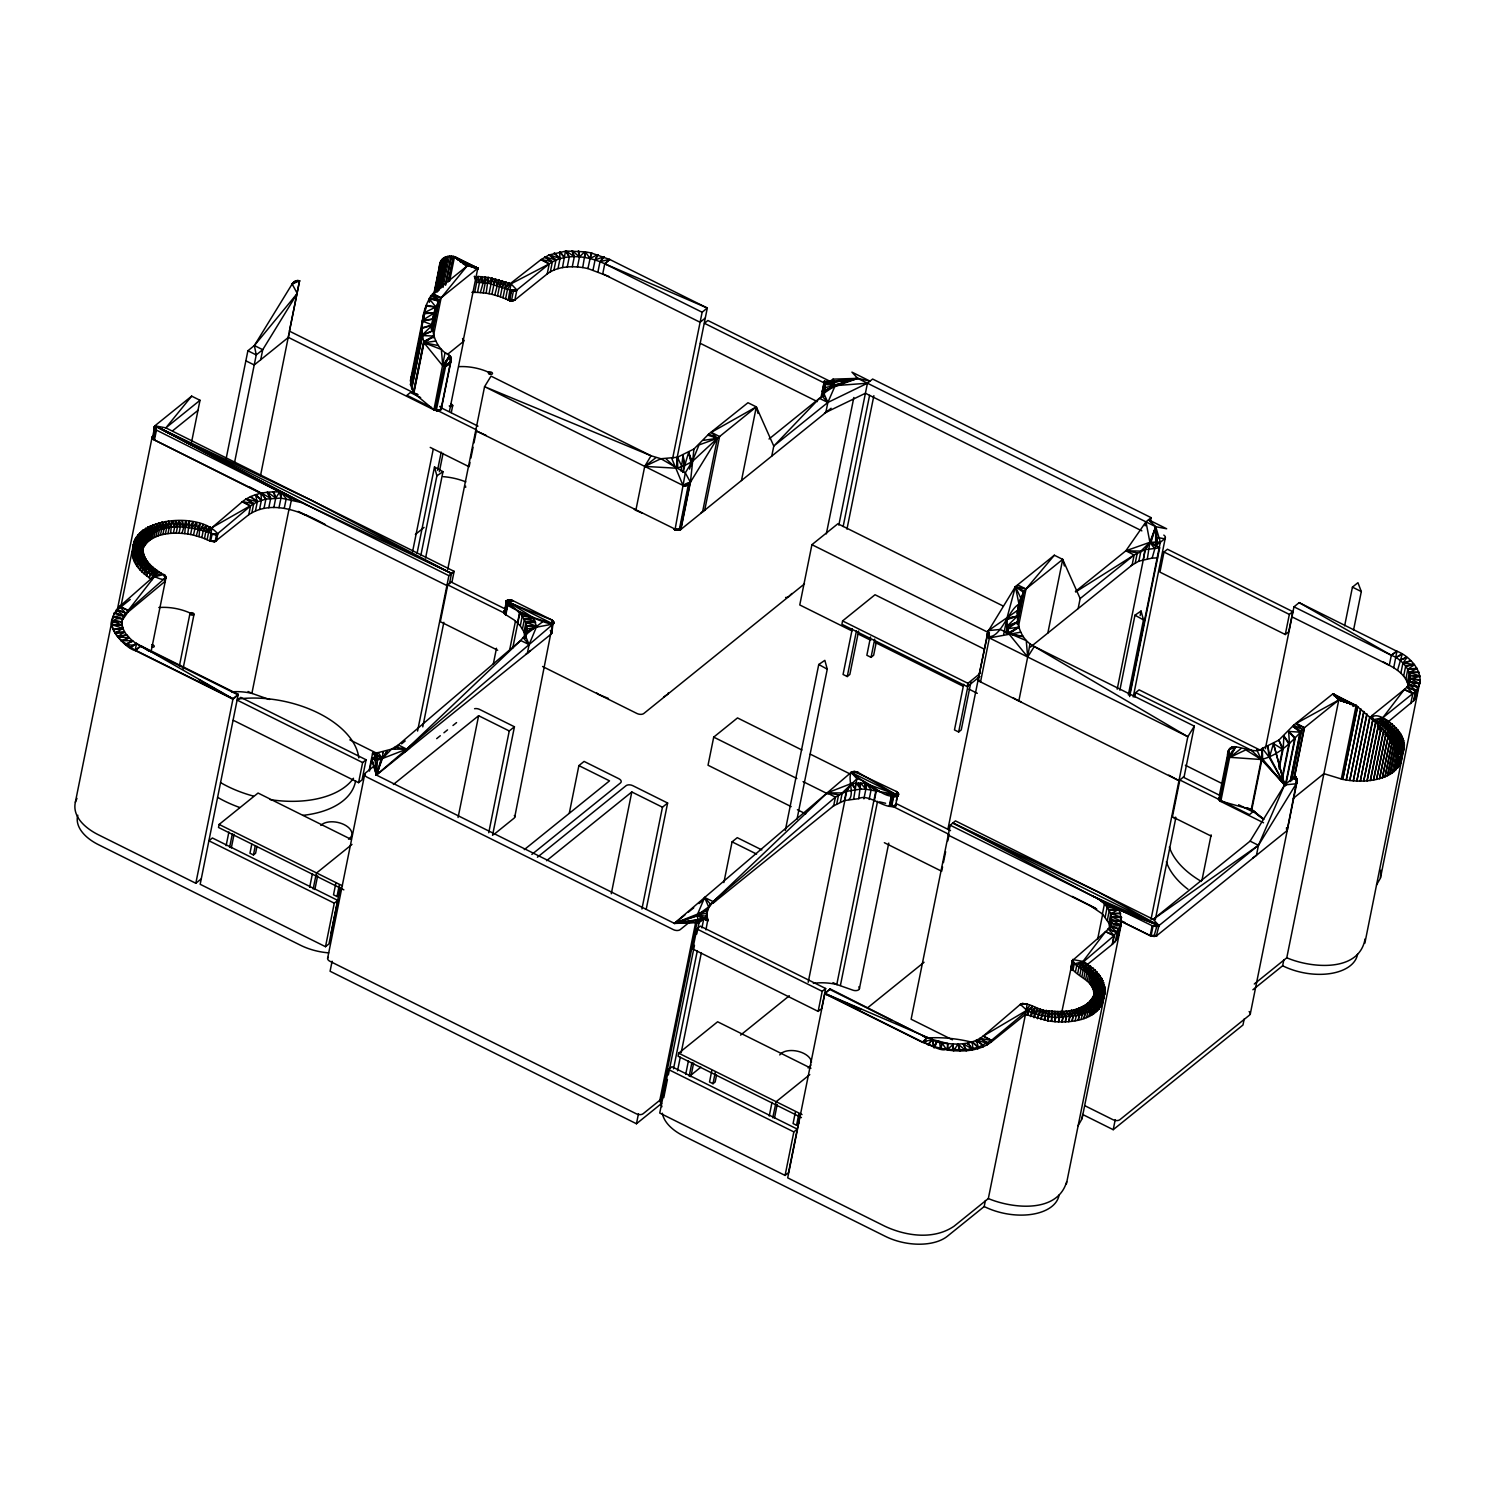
<?xml version="1.0" encoding="UTF-8"?>
<svg xmlns="http://www.w3.org/2000/svg" width="1495" height="1495" viewBox="0 0 1495 1495"><rect width="100%" height="100%" fill="white"/><g stroke="black" fill="none" stroke-linecap="round" stroke-linejoin="round"><path stroke-width="1.5" d="M440.277 270.034C436.727 261.046 446.033 253.645 454.536 256.673L477.802 268.259C480.194 272.165 471.205 263.438 466.982 266.091L432.672 293.767C422.543 307.241 419.684 326.471 424.019 342.766L442.782 365.864L446.201 365.976M1021.122 701.697A4.99 2.841 11.4 0 1 1018.824 700.968L1027.682 656.996L1008.919 633.88L1007.35 626.685L1006.92 618.257L1015.423 586.638L1054.349 555.224L1062.702 559.392L1080.156 598.561L1078.138 608.615M215.672 534.836C193.341 526.296 152.154 517.793 142.997 548.16C142.586 561.597 155.237 569.819 165.44 575.762C168.468 585.797 145.426 572.361 143.202 568.399C103.342 522.932 195.864 506.02 217.784 533.958L216.401 540.816L214.738 541.545M923.088 1036.166L927.348 1037.997L830.136 988.905L824.81 993.745L922.303 1042.258C928.993 1043.51 950.035 1057.918 947.55 1043.473L932.263 1039.492L824.885 993.39L787.697 1177.854L885.171 1226.386C906.269 1236.141 933.814 1240.046 954.034 1226.236L988.326 1198.56L1026.224 1010.657L1027.028 1004.154L1022.468 1003.481M952.464 1039.81L911.128 1019.235L950.241 825.221L952.857 822.979L1092.845 896.196C1106.3 901.018 1119.774 920.154 1105.59 931.628L1072.121 960.836L1073.223 963.116L1086.996 972.572L1092.415 979.449L1095.162 988.401L1093.368 999.52L1093.742 997.894M507.067 600.467L504.506 613.884L514.187 620.014L520.297 625.826L523.997 632.049L525.025 638.29C533.098 622.518 516.055 608.016 505.927 601.607C505.441 602.709 506.207 603.887 507.085 604.522C508.786 607.624 565.409 633.899 551.599 619.864L512.878 600.616L506.263 601.102M832.547 806.384A4.99 2.841 11.4 0 0 833.575 805.898L844.451 800.535L858.728 798.666L860.746 783.044L865.848 789.21L898.42 794.929L896.271 791.434L854.262 771.513M152.397 438.222L154.901 425.795L191.659 396.138L200.012 400.286L191.566 442.165M116.909 611.829L152.191 436.802C153.593 434.279 151.799 440.035 154.452 440.016L261.289 493.612M477.503 292.385L486.155 293.207L488.342 277.435L477.765 276.444L479.521 282.349L477.503 292.385L471.859 292.403M551.767 631.993L550.683 630.61L551.861 632.292L551.15 634.086L376.404 775.064L371.788 759.722L376.497 755.928L378.16 752.62L391.559 749.144L398.361 744.921L520.671 640.495L525.137 635.113L526.894 629.003L553.187 624.032L551.599 619.864L506.058 601.345M978.515 678.188L978.459 680.113L980.533 681.907L1178.976 780.689L1184.171 776.484L1194.318 726.159L1034.297 646.513C1013.685 636.029 1013.199 605.512 1026.018 588.974L1062.702 559.392L1064.403 565.951M1287.438 829.688L1286.522 827.707L1286.709 830.921L1156.364 935.982L1150.589 935.814L1120.428 921.013M1227.601 754.452L1229.077 749.556L1232.852 746.79M154.396 428.28L154.901 425.795L165.852 427.869L454.125 571.352L452.088 581.387L446.893 585.573L298.439 511.682M449.49 583.48L451.527 573.445L154.901 425.795L153.35 439.324L154.901 425.795L311.371 500.302L451.527 573.445L454.125 571.352M947.4 1050.013C962.163 1052.013 978.758 1051.359 991.166 1042.108L1025.458 1014.432L1048.107 1020.842L1049.135 1010.863C1038.969 1011.779 1029.962 1001.444 1020.356 1004.378L983.261 1036.054C973.32 1043.958 959.715 1044.968 947.55 1043.473L942.168 1043.267L946.746 1049.92M641.916 513.028L635.842 510.356L644.719 466.384L677.029 468.253L677.422 457.264L693.942 449.005L708.798 434.017L747.967 402.734L756.321 406.883L773.775 446.071L771.756 456.106M1263.742 819.391L1251.745 809.916L1261.929 759.385L1262.322 748.397L1278.842 740.118L1293.698 725.15L1332.867 693.867L1356.133 705.434C1372.784 720.459 1404.31 742.174 1397.881 767.757M858.728 798.666C869.174 792.313 890.814 814.532 896.327 803.282M1218.556 799.358L1219.21 797.265M166.038 577.219L128.196 610.446L123.73 615.828L122.235 620.201L127.823 612.277L165.235 581.219M463.581 339.87L462.553 338.505L463.674 340.71L449.472 411.162M1093.929 996.212C1096.639 980.458 1074.55 976.702 1071.242 966.63M1372.672 719.244L1371.719 715.806L1404.31 689.494C1418.549 678.338 1404.197 659.856 1391.322 655.277L1299.174 602.635L1293.979 606.821L1265.368 748.696M1033.867 1017.553L1034.951 1007.481L1031.288 1012.638L1030.522 1016.432M1072.139 961.416L1072.849 959.566L1083.707 961.584L1094.957 969.937L1101.722 978.515L1104.805 987.092L1104.749 993.764L1101.553 1001.594L1096.657 1006.995L1090.117 1011.349L1079.371 1015.423L1056.012 1017.534L1041.847 1015.61L1028.018 1011.405L1020.356 1004.378L1022.038 1003.575M437.194 410.676L433.924 409.836L413.872 393.092L410.583 384.925L411.032 376.983M420.861 555.392L436.895 475.821L434.484 466.982L417.068 553.356M1066.645 1181.76C1057.507 1213.529 1012.601 1208.689 988.326 1198.56M1082.642 1114.859L1081.95 1118.951L1078.082 1125.716M1103.777 995.745C1101.703 1021.328 1067.953 1024.038 1048.107 1020.842M1119.848 690.204L1134.967 615.192L1141.059 611.044L1143.469 619.902L1128.351 694.913M1395.881 748.752C1409.505 753.985 1403.599 737.409 1399.376 732.064C1394.816 725.206 1376.97 710.181 1371.438 717.918C1381.511 724.57 1395.994 732.718 1394.237 747.051L1404.011 749.032L1399.918 757.722M1377.437 726.383L1378.24 722.365L1382.763 717.768L1412.756 693.587C1430.36 679.776 1412.569 656.828 1396.666 651.147L1299.174 602.635M1279.122 768.878L1283.177 748.771L1283.925 736.063L1289.456 743.669L1281.888 781.25M703.753 918.808L707.789 920.808L703.753 918.808L699.043 922.621L674.432 923.405L376.404 775.064L376.815 768.505M1082.044 1118.596L1121.044 925.199L1120.372 913.202L1118.223 908.829L950.241 825.221M822.325 390.999L823.315 394.418L825.333 384.365L833.07 379.151L857.7 378.366L870.034 381.132L851.926 372.124L857.7 378.366L1155.71 526.707L1166.661 528.781L1148.552 519.755L1155.71 526.707L1155.635 545.843L1152.159 558.102L1138.854 561.148L1132.014 565.129A4.99 2.841 11.4 0 1 1131.005 565.596M476.569 429.943L437.661 410.564L441.287 409.069L451.004 360.949C452.649 356.894 448.35 353.885 445.043 352.727C428.635 339.982 429.383 313.259 441.118 297.86L477.802 268.259L454.536 256.673L449.584 281.228M369.265 769.832L372.666 752.938L376.684 754.938L377.544 758.918L376.441 774.915L553.187 624.032L506.525 600.822L505.927 601.607M526.034 653.932A4.99 2.841 11.4 0 0 527.361 653.278L529.118 644.588L520.671 640.495L406.621 749.144L382.421 758.526L376.684 754.938L371.919 759.011L376.441 774.915L382.421 758.526L382.982 751.854L382.72 753.088M512.019 290.665L488.174 283.172L488.342 277.435M856.654 771.85L851.477 772.186L856.654 771.85C842.993 768.112 856.149 793.733 848.917 799.507M693.942 449.005L690.428 482.25L680.916 529.398L677.385 530.258L475.69 430.635L486.286 435.475M189.547 521.531L187.697 533.995C172.093 531.884 149.706 532.743 142.604 549.599M1047.789 1020.786L1049.135 1010.863C1065.468 1013.031 1089.649 1010.657 1094.957 991.914L1105.011 991.633L1095.162 990.176L1093.2 999.165M507.422 600.317L504.077 613.324M853.701 798.872L856.224 783.137L860.653 789.117L865.848 789.21L865.811 783.193L851.197 772.373L674.469 923.256L699.193 921.91L707.023 916.304L707.415 909.95L710.499 904.176L827.146 792.911L851.365 783.529L864.615 783.1L898.252 795.19M680.991 471.093L683.047 455.209L684.729 465.468L683.383 472.158M676.861 459.002L707.303 308.026L604.765 263.774C587.759 255.869 565.54 252.711 549.244 263.886L516.878 289.993L511.552 290.553L509.533 300.588L514.598 300.215L547.207 273.921C557.28 266.428 570.716 265.904 582.714 267.549L585.367 251.851L566.119 251.048L549.02 254.972L540.966 259.663L504.992 287.731L502.974 297.767L510.001 300.701M553.262 621.098L551.842 633.132M1297.249 781.044L1295.268 776.428L1284.616 784.894L1250.1 841.143L1153.206 919.313L955.454 820.886L952.857 822.979L1158.98 925.573L1258.454 845.31L1296.52 783.249L1297.286 779.437L1295.268 776.428L1296.221 783.772L1287.139 830.472M417.572 731.055L448.892 575.687L451.527 573.445L306.288 504.693L154.901 425.795L154.172 427.682M1031.288 1012.638L1032.279 1006.49L991.353 1040.427L978.347 1047.304L966.2 1049.808L947.494 1049.471L947.55 1043.473M550.366 271.772L552.384 261.737L541.153 259.532L549.244 263.886L510.991 283.844L508.225 300.121L514.859 300.028L516.878 289.993L510.991 283.844L488.659 277.491M898.177 792.948L895.505 805.861M448.892 575.687L280.91 492.061C267.549 491.238 252.991 493.144 242.246 501.797L211.916 527.679L209.767 540.891L214.308 541.62M1228.853 756.993C1225.339 734.568 1252.548 757.629 1262.322 748.397L1268.937 756.9L1284.616 784.894L1258.454 845.31L1256.435 855.346L1252.679 857.999M1263.537 822.773L1220.35 801.264L1218.425 798.779L1218.967 797.489L1219.976 801.021M451.154 360.388L450.238 356.053L450.799 361.51L446.725 365.77M491.07 283.676L491.874 278.051L488.174 283.172L476.681 282.293L474.289 276.388M509.197 283.078L504.992 287.731L505.927 281.845L502.32 286.722L500.302 296.757L502.974 297.767M204.516 538.555L206.871 525.698L203.189 530.856L201.844 537.546L210.627 541.246L215.131 541.452L248.768 514.71C272.632 498.788 303.167 512.337 325.331 524.577M245.871 360.818L254.225 364.967L288.385 337.403L289.058 333.217M1228.255 756.302L1228.423 750.602L1228.535 756.676L1219.64 800.778L1252.38 809.972L1263.163 818.681M152.098 579.593L152.864 575.818L159.031 571.837L152.621 575.668L151.855 579.443L149.425 577.874L150.191 574.08L159.031 571.837L119.581 606.503L112.835 616.501L75.348 802.254C72.022 817.298 86.411 828.809 98.334 834.752L195.826 883.265L201.021 879.079M123.412 617.36L123.73 615.828C95.269 613.567 123.076 648.139 135.466 650.624L232.958 699.137L238.135 694.951L140.792 646.513C132.438 641.318 121.749 633.506 121.973 621.939L112.125 620.388L111.882 621.864L117.787 622.649M445.043 352.727L433.924 409.836L438.147 410.676M838.826 525.1L867.436 383.225L827.856 402.454L773.775 446.071L819.409 398.361C832.827 391.484 814.924 372.872 835.163 385.635L867.436 383.225L872.631 379.039L1151.15 517.662L1150.346 521.68M1151.019 919.332L1187.834 736.717L1034.297 646.513L1027.682 656.996L1029.943 643.859M1254.286 983.99L1286.784 957.772C1310.928 968.237 1359.198 972.778 1365.084 938.897M1376.54 884.928L1380.408 878.163L1380.838 870.221M506.076 603.401L507.795 600.186M260.429 476.064L299.561 280.817L295.132 281.135M445.174 366.219L450.556 362.052L450.238 356.053L451.247 358.202M135.204 650.474L136.531 643.429C123.506 653.371 97.922 615.417 122.515 618.818L121.712 623.172L121.973 621.939L112.088 620.78L122.123 625.172L122.758 629.414L122.945 628.423L112.312 624.798L122.123 625.172L112.256 624.405L112.144 625.714M113.097 629.245L122.945 628.423L114.966 633.17M113.246 629.638L122.945 628.423M152.135 437.063L152.864 435.83L153.35 439.324M154.153 427.103L154.901 425.795L306.288 504.693M161.329 573.183L154.433 576.734L128.196 610.446L119.581 606.503L116.442 611.006M279.004 507.721L280.948 498.078L280.35 492.004L154.901 425.795L155.686 429.663L153.686 439.567L262.316 493.705M115.19 633.544L124.272 632.572M154.452 440.016L156.452 430.111L154.901 425.795L279.714 491.967L280.948 498.078L301.504 502.582M120.983 606.073L133.877 542.498L144.155 543.04L142.922 547.974M149.425 577.874C140.306 571.557 129.691 561.017 133.111 548.871L142.997 548.16L133.13 546.703L143.184 546.422L133.821 542.685L143.576 544.722L133.877 542.498M132.214 553.542L133.111 549.057L142.978 549.936L133.317 551.038L132.42 555.449M132.457 555.635L133.335 551.244L143.146 551.711L133.746 553.243L132.924 557.766M135.914 540.125L136.718 536.574L145.875 539.863L144.847 545.002M137.409 538.2L138.101 534.743L148.304 536.929L147.22 542.236M117.619 637.019L124.459 631.675L115.096 632.497M117.918 637.393L126.608 634.852L129.374 637.898L118.03 636.851M133.634 559.878L134.419 555.449L144.062 555.318L133.802 553.43L143.52 553.505L133.746 553.243M138.829 536.668L139.689 533.005L149.762 535.565L148.678 540.966M134.55 562.008L135.298 557.635L144.809 557.112L134.494 555.635L144.062 555.318M125.262 614.744L125.599 613.062L119.581 606.503M135.709 564.12L136.419 559.821L145.725 558.887L135.391 557.841L144.809 557.112M142.567 533.584L143.296 529.921L151.387 534.294L150.285 539.77M121.039 640.738L129.374 637.898L121.413 641.093M136.942 566.026L137.764 561.971L146.828 560.662L139.297 564.101L138.643 568.268M127.823 612.277L128.196 610.446L119.749 606.353L119.376 608.203L130.215 599.458M137.073 566.213L137.895 562.176L146.828 560.662L136.531 560.008L145.725 558.887M143.912 546.479L144.922 541.433L136.606 536.742L145.875 539.863L137.97 534.911L146.996 538.368L145.949 543.582M125.169 644.252L132.55 641.448M140.268 570.118L141.053 566.175L148.098 562.4L139.297 564.101M125.599 644.588L132.7 640.776L121.506 640.626M140.437 570.305L141.221 566.362L149.537 564.101L143.015 568.212L142.212 572.118M142.399 572.286L143.202 568.399L151.144 565.745L143.015 568.212M144.361 574.043L145.146 570.193L152.901 567.371L147.463 572.08L146.697 575.911M129.915 647.522L136.531 643.429L233.014 698.8L238.266 694.315L140.922 645.859L135.26 650.138L125.673 644.196M144.566 574.211L145.351 570.361L152.901 567.371L143.202 568.399M152.041 538.667L153.163 533.098L147.818 527.1L155.088 531.996L153.948 537.639M130.401 647.821L136.531 643.429M146.921 576.08L147.687 572.249L154.807 568.922L147.463 572.08M156.003 536.724L157.162 530.987L150.565 525.754L159.348 530.09L158.171 535.901M149.201 577.724L149.967 573.912L156.863 570.417L147.687 572.249M135.466 650.624L140.922 645.859L148.809 651.072M160.47 535.173L161.666 529.286L156.078 523.68L164.095 528.576L162.88 534.556M165.384 534.051L166.618 527.997L165.048 521.606L169.215 527.529L167.982 533.64M170.654 533.36L171.701 520.839L174.672 526.913L173.401 533.173M165.197 580.938L164.506 582.695L165.291 578.771L163.871 574.529L154.433 576.734M151.014 651.951L165.964 577.78L164.599 574.977L165.291 578.771L163.871 574.529M176.204 533.117L177.475 526.801L175.438 520.671L180.334 526.782L179.045 533.173M181.923 533.341L185.679 521.064L184.801 533.603M187.697 533.995L190.594 534.5L193.098 522.091M201.844 537.546L193.472 535.098L196.293 522.727L191.921 527.922L192.762 522.035L189.024 527.473L189.23 521.475L186.109 527.118L185.997 521.101M196.312 535.808L199.769 523.549M199.097 536.63L200.087 523.642L197.639 529.174L196.611 522.801L194.798 528.501M179.4 665.929L189.977 613.455M207.114 539.639L208.478 532.93L211.916 527.679L257.308 501.797L265.886 499.087L280.948 498.078L280.91 492.061L296.589 500.862M183.007 669.031L194.032 614.277A2.074 1.177 11.4 0 0 191.267 612.707A2.074 1.177 11.4 0 0 190.687 614.669A2.074 1.177 11.4 0 0 194.014 614.389M226.156 458.554L247.89 350.764L254.374 345.532L297.262 293.431L292.142 284.013L296.159 280.686M213.878 541.676L215.131 541.452L216.495 534.649L250.506 506.02L242.414 501.647L253.701 503.703L251.907 512.561M234.509 462.721L256.243 354.932L254.374 345.532L292.142 284.013L297.206 280.443M260.709 359.734L262.728 349.699L297.262 293.431M248.768 514.71L250.506 506.02L242.246 501.797M294.16 281.77L299.561 280.817L289.413 331.142L417.684 394.773M255.495 510.804L257.308 501.797L255.439 494.77L261.401 500.246L259.551 509.403M264.017 508.375L265.886 499.087L261.569 493.182L270.707 498.321L268.801 507.758M195.826 883.265L233.014 698.8L135.26 650.138M273.828 507.534L275.753 497.985L279.714 491.967L156.452 430.111L154.209 426.804M238.266 694.315L200.18 884.292L325.499 946.69L328.975 943.887L337.739 900.382L212.402 837.985L208.945 840.788L334.282 903.167L337.739 900.382M351.381 839.499L258.056 793.041L219.13 824.436L218.513 827.464L343.85 889.843M284.256 508.337L286.218 498.601L280.91 492.061L291.469 499.536L289.488 509.328M269.661 699.436A4.99 2.841 11.4 0 1 267.306 698.782L251.889 693.362L289.002 509.253M226.119 845.684L228.885 832.005M229.595 847.422L232.36 833.724M231.314 847.964L234.061 834.266M251.795 844.096L249.964 853.215L253.44 854.953L255.608 853.215L256.99 846.357M253.44 854.953L255.271 845.815M410.321 381.075L423.963 312.866L435.905 306.998L429.121 298.645L438.427 301.037L432.447 330.657M412.358 373.806L413.274 369.302M415.554 358.015L417.834 346.709M420.114 335.422L426.019 306.083L435.905 306.998L431.382 329.442M410.527 384.551L422.169 325.779M423.085 321.238L426.299 305.335L435.905 306.998M410.583 384.925L421.964 328.47L432.541 324.994L431.644 329.479M309.671 887.283L312.436 873.585M411.555 388.457L422.356 334.88L432.541 324.994L422.412 321.126L432.933 319.089L422.506 320.378L434.073 313.053L431.121 328.134M411.704 388.849L422.45 335.553L432.877 330.694L422.356 334.88M429.383 302.308L430.728 295.618L441.118 297.86L466.982 266.091L455.526 257.682M313.165 889.02L315.931 875.322M413.405 392.381L423.646 341.608L433.961 336.076L422.45 335.553M316.006 875.977L316.604 872.968L351.998 844.413M413.648 392.755L423.832 342.243L433.961 336.076L424.019 342.766L413.872 393.092L417.815 394.456M433.662 294.814L440.109 262.84M434.279 293.375L440.576 261.419M434.354 294.459L441.268 260.167M435.101 291.955L437.287 281.079M314.866 889.544L317.631 875.864M435.4 292.553L442.146 259.083M436.39 292.104L443.23 258.168M437.512 291.618L444.389 257.495M437.605 291.693L444.52 257.439M439.38 288.983L445.977 256.878L439.268 290.161M441.212 287.619L447.64 256.523L441.343 287.694M432.802 331.03L439.119 299.785L430.728 295.618M433.027 338.019L441.118 297.86L432.672 293.767L441.118 297.86M443.006 287.451L449.453 256.336M445.716 283.807L451.266 256.336M445.622 285.246L451.453 256.336M448.35 281.546L453.396 256.505M448.537 281.621L453.602 256.523M335.814 883.395L333.516 894.814L336.992 896.533L339.159 894.795L340.075 890.235M325.499 946.69L334.282 903.167M233.239 720.272L358.576 782.651L362.631 762.562L366.088 759.778L240.751 697.38L237.294 700.183L362.631 762.562M336.992 896.533L339.29 885.133M434.802 410.209L444.146 366.256L449.902 355.735L451.004 360.949M331.086 933.104L340.299 887.451M366.088 759.778L362.052 779.867L358.576 782.651M436.222 410.583L445.678 366.125L450.556 362.052L449.902 355.735L442.782 365.864L447.248 365.527M327.611 958.351L364.78 773.962M440.427 406.528L440.969 409.574L436.708 410.639L440.969 409.574L450.556 362.052L443.679 366.182M412.508 552.01L433.139 449.715M369.489 771.084L371.919 759.011L382.421 758.526L391.559 749.144L406.621 749.144L406.266 750.995L402.641 753.461M332.114 961.21L330.077 971.245L636.459 1123.754L661.687 1103.385M372.666 752.938L376.684 754.938L374.853 759.834L379.225 759.684M375.469 759.834L376.684 754.938L381.898 758.6L376.441 774.915L375.002 759.068M455.713 257.85L477.802 268.259L462.945 341.906L447.229 354.595M437.549 470.271L441.212 452.088M474.662 292.329L476.681 282.293L474.606 276.388M439.362 471.729L443.062 453.396M451.303 412.545L452.705 405.593M425.57 558.046L442.987 471.673L434.484 466.982M480.362 292.553L484.791 276.967L485.277 282.779L483.259 292.833M394.829 748.902L395.166 747.22L406.621 749.144L398.361 744.921L397.988 746.753M486.155 293.207L489.052 293.711L492.191 278.107L493.948 284.274L491.911 294.328L500.302 296.757M494.752 295.038L498.863 279.64M497.555 295.842L499.573 285.807L502.283 280.63L496.788 284.984L495.705 278.855L493.948 284.274L495.387 278.78M447.734 569.296L484.567 386.663L491.033 376.123L651.054 455.769L660.921 458.741L677.422 457.264L681.907 466.533M470.009 462.422L469.131 466.758L430.224 447.397M470.888 458.087L473.074 447.267M473.952 442.931L476.12 432.111M505.572 298.869L507.59 288.815L510.991 283.844M422.767 726.869L443.847 622.312M509.085 300.458L511.103 290.422L516.878 289.993L511.552 290.553L513.906 290.852M508.225 300.121L514.859 300.028L509.533 300.588L511.421 300.887L513.439 290.852L516.878 289.993L514.355 290.834M547.207 273.921L549.244 263.886L540.966 259.663M553.954 270.016L555.972 259.981L549.487 254.785L560.046 258.579L558.009 268.614M562.475 267.586L565.502 251.104L569.277 256.916L567.259 266.97M458.087 817.485L478.624 715.713L509.253 730.962L514.448 726.776L479.633 709.434A4.99 2.841 11.4 0 0 474.569 708.705M572.286 266.745L574.304 256.71L572.379 250.805L579.481 256.897L577.462 266.951M493.275 664.154L496.489 648.251M504.918 608.857L506.132 602.821M504.768 614.165L506.525 600.822L508.207 600.093M505.086 614.426L507.085 604.522L506.525 600.822L508.636 600.018M505.441 614.669L507.44 604.765L506.525 600.822L509.085 599.962M505.815 614.894L507.814 605.008L506.525 600.822L509.552 599.943M509.515 650.643L515.457 621.098M609.156 276.575L587.946 268.558L591.254 252.973L609.829 259.513L707.303 308.026L702.127 312.231L672.601 458.647M517.532 622.836L519.494 613.043L553.187 624.032M512.729 648.12L519.755 613.305L533.323 617.697L536.612 626.536L529.118 644.588L523.269 637.879M520.297 625.826L522.26 616.089L533.323 617.697L506.525 600.822L505.833 601.906M593.048 269.941L595.085 259.887L597.626 254.673L589.964 258.504L585.367 251.851L591.254 252.973M522.465 628.909L524.409 619.266L533.323 617.697L517.457 611.268M523.997 632.049L525.922 622.499L534.892 620.855L524.409 619.266L533.547 618.033M524.857 635.207L526.763 625.77L536.555 626.143L525.922 622.499L535.472 622.088M597.981 271.679L600 261.644L603.756 256.822L595.085 259.887L598.243 254.86M488.734 832.734L509.253 730.962M492.546 835.331L514.448 726.776M551.15 634.086L553 620.817M514.71 817.242L551.244 631.133M553.655 621.658L553.412 623.826L551.599 619.864L553.804 621.957M569.315 813.112L578.883 765.608L584.078 761.422L618.893 778.745A4.99 2.841 11.4 0 1 620.481 782.931L531.846 854.43M682.692 472.42L684.037 465.767L683.047 455.209M689.587 469.131L690.952 462.347L688.597 452.443L684.729 465.468L677.029 468.253M690.709 466.515L691.624 461.974L688.597 452.443L692.185 461.619L685.308 472.812L675.011 529.772M831.089 408.247L680.916 529.398L674.152 529.417L680.655 529.585L690.092 482.754L717.394 438.297L756.321 406.883L758.04 413.461M611.287 893.748L631.806 791.958L662.453 807.207L667.63 803.021L632.815 785.679A4.99 2.841 11.4 0 0 626.05 785.697L537.415 857.214M702.557 511.944L717.394 438.297L711.284 432.335L756.321 406.883L741.483 480.549M701.099 512.673L704.706 510.206L719.562 436.559L711.284 432.335M641.916 908.997L662.453 807.207M646.195 909.334L667.63 803.021M801.937 750.004L737.502 717.918L713.713 737.128L708.032 765.234L791.173 806.627M636.459 1123.754L638.477 1113.7M661.93 1106.748L659.837 1100.245L696.035 920.677M660.547 1103.31L697.212 921.462M697.997 920.378L697.137 915.183L704.65 897.486L713.096 901.578L835.406 797.153L846.301 791.378L860.653 789.117L858.765 783.006M707.359 910.231L674.469 923.256L698.165 919.593L699.043 922.621M785.081 1175.425L793.845 1131.902L797.302 1129.117L671.965 1066.739L668.508 1069.523L659.744 1113.046L785.081 1175.425L788.538 1172.641L799.862 1116.186M696.857 928.918L692.82 949.007L818.139 1011.386L821.615 1008.602L825.651 988.513L700.314 926.134L696.857 928.918L822.194 991.316L825.651 988.513M663.761 1097.648L667.424 1079.465M668.34 1074.924L694.465 945.345M696.763 933.983L699.193 921.91L698.296 919.986L674.469 923.256L697.156 915.519L707.976 919.836L697.137 915.183L708.63 906.96L704.65 897.486L704.276 899.317A4.99 2.841 11.4 0 1 704.874 898.943M673.516 1068.832L697.343 950.633M701.921 927.909L703.958 917.837L697.212 915.93L674.469 923.256M706.163 916.136L707.415 909.95L697.137 915.183L707.023 916.304L707.845 919.556L705.939 929.909M810.944 1068.234L717.619 1021.776L678.693 1053.19L678.076 1056.199L801.432 1117.587M707.658 920.546L706.612 914.305L708.63 906.96M706.799 917.407L707.023 916.304M708.312 908.493L710.499 904.176L704.65 897.486M677.534 1070.831L680.281 1057.208M681.197 1052.648L701.361 952.633M710.162 905.858L713.096 901.578M820.942 397.819L824.343 380.963M822.456 391.26L824.474 381.225L835.144 385.318L857.7 378.366L833.986 381.019L828.361 382.963L835.088 384.925L857.7 378.366L828.361 382.963L857.7 378.366L825.034 390.176M723.86 882.573L732.083 841.853L737.259 837.667L761.833 849.908M685.682 1074.438L688.447 1060.74M823.82 396.212L825.502 387.467L835.163 385.635L833.07 379.151M689.176 1076.176L691.923 1062.478M690.877 1076.699L693.624 1063.02M825.333 384.365L835.163 385.635L827.856 402.454L825.819 412.489A4.99 2.841 11.4 0 1 824.492 413.143M1002.883 605.886L837.873 523.755L811.916 544.685L799.769 604.952L851.982 630.946M711.826 1070.551L709.527 1081.969L713.003 1083.688L715.171 1081.95L716.553 1075.111M713.003 1083.688L715.301 1072.289M826.343 533.883L853.832 397.502M843.143 526.539L869.585 395.353M785.305 830.435L818.755 664.49L824.848 660.341L827.258 669.199L797.003 819.223M846.955 529.137L873.865 395.689M983.654 648.811L875.024 594.748L842.582 620.93L841.909 624.275L967.246 686.654L979.86 676.469M852.281 628.816L843.068 674.469L847.254 676.544L849.851 674.451L858.597 631.077M847.254 676.544L856.448 630.89M769.252 1116.017L771.999 1102.338M772.728 1117.755L776.167 1101.703L809.785 1074.587M836.808 803.693L838.602 794.835L827.146 792.911L835.406 797.153L833.668 805.842L712.723 903.41A4.99 2.841 11.4 0 0 713.283 902.606M870.538 637.001L866.857 655.277L871.043 657.351L873.641 655.258L876.406 641.561M774.429 1118.297L777.194 1104.599M840.396 801.937L842.208 792.929L856.934 778.783C869.997 780.689 884.61 801.582 898.42 794.929M871.043 657.351L874.724 639.094M844.451 800.535L846.301 791.378L851.365 783.529L855.607 789.453L852.468 783.399M808.197 982.29L846.712 791.266L851.365 783.529M855.738 784.707L856.934 778.783L851.197 772.373L857.981 772.354L897.86 795.602L898.514 794.667M795.377 1112.149L793.079 1123.549L796.555 1125.286L798.722 1123.549M818.139 1011.386L822.194 991.316M796.555 1125.286L798.853 1113.868M863.904 798.853L865.848 789.21L865.25 783.137M869.156 799.47L871.118 789.734L865.811 783.193L879.527 791.49M858.803 986.831A4.99 2.841 11.4 0 1 858.055 990.157A4.99 2.841 11.4 0 1 852.206 989.914L836.789 984.495L875.883 790.575L865.811 783.193L876.369 790.668L874.388 800.46M840.414 985.448L877.546 801.32M896.327 800.703L897.953 792.668L897.523 795.845M859.438 988.569L888.759 843.087M963.696 684.262L954.483 729.915L958.669 731.989L961.248 729.896L970.928 681.963M967.246 686.654L967.919 683.308L980.533 673.124M958.669 731.989L968.33 684.056M947.961 828.996L987.896 631.656L1015.423 586.638L1026.018 588.974L1054.349 555.224M978.216 678.973L988.457 630.591L1017.833 610.203M942.56 866.913L941.682 871.249L884.349 842.694M943.438 862.578L945.625 851.739M947.793 840.919L948.671 836.583M978.459 680.113L980.533 681.907L989.391 637.935L988.457 630.591L1000.043 629.47L1026.243 640.589L1027.682 656.996M1003.687 634.254L1006.882 618.893L1017.441 616.127L1007.256 625.994L1006.004 633.338M922.303 1042.258L927.479 1037.362L922.583 1042.389L926.395 1041.492M1006.826 633.282L1007.742 628.722L1017.777 621.827L1007.256 625.994M927.778 1044.725L932.263 1039.492L933.889 1046.911L932.263 1039.492L922.639 1042.052L824.885 993.39L830.136 988.905M928.358 1044.949L932.263 1039.492M1017.123 613.324L1018.973 604.167L1015.423 586.638L1024.019 590.917L1017.254 624.387M1017.179 616.089L1020.805 598.131L1015.423 586.638L1023.327 592.169L1017.347 621.789M1018.375 626.928L1026.018 588.974L1017.59 584.881M922.639 1042.052L933.964 1046.519L937.178 1041.193C928.956 1061.842 939.477 1026.243 940.243 1048.649M940.878 1048.799L942.298 1042.538L940.336 1048.201L933.964 1046.519M952.633 1044.874L947.494 1049.471M953.287 1050.705L952.82 1043.977L953.922 1050.742M959.753 1050.966L958.015 1044.071L954.053 1050.088M960.369 1050.966L958.015 1044.071L966.013 1050.723M1047.845 633.039L1062.702 559.392M967.62 1044.22L967.882 1042.987L972.554 1049.864M966.611 1050.667L963.06 1043.734L972.198 1048.892L971.993 1049.976M972.086 1043.192L972.367 1041.828L978.347 1047.304L978.085 1048.574M976.142 1041.791L976.459 1040.277L987.466 1043.192L987.13 1044.818M977.562 1048.724L977.805 1047.472L972.367 1041.828L972.778 1048.761M979.73 1040.034L980.066 1038.352L991.353 1040.427L983.261 1036.054L1026.224 1010.657L1029.681 1005.387M982.645 1047.005L982.925 1045.547L976.459 1040.277L978.347 1047.304M983.112 1046.799L983.411 1045.341L976.459 1040.277M987.541 1044.594L987.877 1042.931L980.066 1038.352L987.466 1043.192M990.979 1042.239L991.521 1040.277L983.261 1036.054M662.341 1113.196A45.691 26.013 11.4 0 0 683.402 1135.826L885.339 1236.346A45.691 26.013 11.4 0 0 947.419 1236.216L984.196 1206.54L985.411 1200.522M1027.252 1015.198L1028.018 1011.405L1032.279 1006.49L1028.298 1011.517L1027.532 1015.311M1030.821 1016.544L1034.951 1007.481M1034.166 1017.646L1037.698 1008.377L1034.633 1013.722M1037.287 1018.562L1040.501 1009.162L1034.951 1013.816M1037.605 1018.637L1040.501 1009.162M1129.659 696.558L1159.653 547.843L1144.946 549.693L1134.144 555.019L1132.107 565.054L1030.391 647.129M1040.744 1019.422L1043.342 1009.835L1038.371 1014.787M1041.062 1019.497L1043.342 1009.835M1135.266 562.905L1137.284 552.87L1125.866 550.795L1075.41 591.497M1044.257 1020.169L1046.22 1010.414L1048.593 1016.806M1044.575 1020.244L1046.22 1010.414L1041.847 1015.61M1145.151 525.866L1145.974 521.848L1151.15 517.662M1138.854 561.148L1140.872 551.113L1149.898 542.293L1155.71 526.707L1160.344 542.05L1129.435 695.287M1117.195 689.214L1145.338 549.599L1149.898 542.293L1145.974 521.848L1125.866 550.795L1134.144 555.019L1080.156 598.561M1051.34 1021.272L1052.032 1011.218L1048.911 1016.843M1051.658 1021.309L1052.032 1011.218L1055.694 1017.516L1054.872 1021.627M1147.375 558.719L1149.898 542.293L1160.344 542.05L1155.635 545.843L1149.898 542.293L1125.866 550.795L1140.872 551.113M1055.19 1021.646L1054.928 1011.442L1059.226 1017.665L1058.385 1021.832M1154.906 530.725L1155.71 526.707L1157.279 541.938L1155.635 545.843L1159.204 547.843M1140.143 615.585L1141.059 611.044M1058.703 1021.832L1059.544 1017.665L1057.825 1011.554L1062.702 1017.646L1061.842 1021.889M1061.581 1013.087L1072.849 959.566L1074.27 963.808L1072.924 970.517L1071.055 966.854M1072.195 970.068L1070.812 967.358L1072.195 970.068L1072.849 959.566L1070.738 967.62M1062.16 1021.889L1063.02 1017.646L1060.665 1011.536L1066.141 1017.497L1065.281 1021.832M1065.58 1021.814L1066.234 1011.162L1069.822 1017.179L1068.925 1021.59M1075.466 971.862L1076.811 965.153L1083.707 961.584L1114.018 935.702L1121.044 925.199L1111.813 920.116L1110.299 927.554M1133.229 696.969L1165.371 537.583M1077.764 973.189L1079.11 966.499L1105.59 931.628L1114.186 935.552L1112.429 944.261L1087.575 964.331M1068.626 1021.608L1069.523 1017.217L1066.234 1011.162M1134.78 696.988L1135.658 692.652L1139.115 689.849L1260.266 750.154M1164.007 552.047L1159.952 572.137L1285.289 634.515L1288.746 631.731L1292.801 611.642L1167.464 549.244L1164.007 552.047L1289.344 614.426L1292.801 611.642M1079.932 974.609L1081.296 967.919L1087.949 964.256L1079.11 966.499L1085.277 962.518M1071.896 1021.272L1072.812 1016.787L1068.925 1010.807L1069.822 1017.179M1072.195 1021.235L1073.092 1016.731L1071.541 1010.34L1076.288 1016.151L1075.073 1020.786M1081.988 976.086L1083.333 969.414L1088.192 964.425L1081.296 967.919M1083.894 977.599L1085.239 970.965L1092.789 967.975L1083.333 969.414L1090.453 966.069M1085.669 979.188L1086.996 972.572L1092.995 968.143L1085.239 970.965M1078.157 1020.169L1079.091 1015.497L1074.064 1009.742L1076.288 1016.151M1078.418 1020.113L1079.371 1015.423L1074.064 1009.742L1082.062 1014.657L1076.475 1009.05L1082.324 1014.563L1081.109 1019.422M1087.276 980.813L1088.603 974.235L1095.144 970.124L1086.996 972.572L1094.957 969.937M1088.734 982.477L1090.042 975.936L1098.694 974.049L1088.603 974.235L1096.919 971.956M1109.925 929.423L1108.898 923.181L1102.432 913.968L1104.394 904.157L1158.98 925.573L1156.364 935.982M1097.629 939.252L1102.675 914.23M1090.005 984.158L1091.313 977.674L1100.264 976.16L1090.042 975.936L1098.844 974.235M1083.912 1018.543L1084.903 1013.685L1078.792 1008.247L1082.324 1014.563M1084.155 1018.45L1085.146 1013.573L1080.997 1007.35L1087.818 1012.47L1086.585 1017.534M1091.126 985.878L1092.415 979.449L1100.395 976.366L1091.313 977.674M1105.197 916.94L1107.16 907.222L1118.223 908.829L1109.309 910.38L1107.365 920.042M1092.041 987.616L1093.331 981.225L1101.722 978.515L1092.415 979.449L1101.609 978.328M1092.808 989.354L1094.078 983.019L1103.665 982.701L1093.331 981.225L1102.749 980.496M1093.368 991.073L1094.62 984.813L1103.74 982.888L1094.078 983.019M1089.089 1016.413L1090.117 1011.349L1083.053 1006.341L1087.818 1012.47M1093.742 992.811L1094.994 986.625L1104.394 985.093L1094.62 984.813L1104.338 984.887M1089.313 1016.301L1090.341 1011.237L1083.053 1006.341L1092.471 1010.003L1091.425 1015.18M1093.929 994.53L1095.162 988.401L1105.029 989.279L1104.188 993.652M1118.447 909.166L1152.589 925.928L1158.98 925.573L1118.447 909.166L1109.309 910.38L1118.671 909.558L1110.822 913.632L1108.898 923.181L1112.691 923.088M1091.63 1015.068L1092.677 1009.872L1086.753 1004.042L1094.845 1008.415L1093.779 1013.703L1094.658 1008.546L1086.753 1004.042M1109.757 926.321L1111.663 916.902L1121.456 917.276L1120.353 923.424M1110.336 927.834L1111.271 923.256L1121.044 925.199M1095.573 1012.377L1096.825 1006.845L1088.379 1002.753L1094.845 1008.415M1089.855 1001.407L1098.451 1005.331L1097.349 1010.826L1098.601 1005.182L1089.855 1001.407L1100.04 1003.593L1098.918 1009.181M1099.049 1009.032L1100.189 1003.425L1091.144 999.968L1101.423 1001.762L1100.283 1007.462M1112.261 944.41L1114.018 935.702L1105.59 931.628M1100.395 1007.294L1101.553 1001.594L1093.219 996.903L1103.553 997.875L1093.985 995.278L1104.263 995.838L1094.564 993.614L1104.319 995.651L1094.957 991.914L1104.786 993.558L1066.402 1183.984M1103.983 991.54L1104.805 987.092L1094.994 986.625L1105.029 989.279M1101.423 1005.649L1102.693 999.669L1093.219 996.903L1102.6 999.856M1102.357 1003.78L1105.029 991.428L1095.162 990.176L1105.048 989.466L1095.162 988.401M1112.429 944.261L1115.214 941.588L1117.27 932.394L1110.037 926.227L1120.932 925.573L1111.271 923.256M1115.214 941.588L1117.55 938.337L1119.568 928.918L1110.037 926.227L1119.381 929.273M1117.55 938.337L1121.68 921.294L1111.663 916.902L1121.512 917.668M1250.1 841.143L1258.454 845.31L1153.206 919.313L1158.98 925.573L1152.178 925.723L1150.178 935.627L1156.943 935.608L1150.178 935.627L1120.222 920.714M1155.28 919.705L1175.911 817.41M1082.604 1114.466L1113.214 1129.697L1115.233 1119.662M1153.897 936.487L1156.812 926.47L1158.98 925.573L1098.208 891.936L952.857 822.979M1201.943 880.331L1211.118 834.864M1219.415 795.247L1227.974 752.826M1220.761 801.469L1229.619 757.516L1235.804 746.846L1229.226 757.274L1261.332 759.535C1279.477 755.087 1292.745 741.034 1304.462 727.691L1338.772 700.015L1356.133 705.434L1341.295 779.101M1285.289 634.515L1289.344 614.426M1278.954 766.991L1282.523 749.238L1278.842 740.118L1283.177 748.771M1281.981 778.353L1288.858 744.192L1283.925 736.063M1285.195 785.884L1294.745 738.474L1288.634 731.429L1300.089 732.176L1290.129 781.586M1285.681 785.585L1295.305 737.876L1288.634 731.429L1289.456 743.669M1290.559 781.212L1300.575 731.522L1293.698 725.15L1302.089 729.317L1291.736 780.652M1244.195 1018.992L1242.98 1025.009L1113.214 1129.697M1293.941 779.138L1304.275 727.822L1296.184 723.449L1338.772 700.015L1332.867 693.867L1354.377 705.079M1294.109 779.007L1304.462 727.691L1296.184 723.449L1302.089 729.317M1250.268 1014.077L1297.305 780.502L1296.034 776.933M1344.64 625.788L1352.433 587.143L1357.946 582.695L1361.31 591.572L1353.517 630.217M1252.885 989.765L1282.635 965.77L1283.869 959.734M1286.784 957.772L1338.772 700.015M1293.231 798.423L1323.916 773.662L1342.716 779.4L1357.441 706.406M1342.716 779.4L1357.722 706.612M1343.033 779.456L1346.247 780.016L1360.6 708.854M1346.247 780.016L1360.88 709.078M1346.565 780.054L1349.779 780.483L1363.72 711.396M1349.779 780.483L1364.001 711.639M1350.116 780.521L1353.311 780.838L1366.785 714.012M1353.311 780.838L1367.065 714.255M1353.648 780.857L1356.825 781.044L1369.794 716.703M1356.825 781.044L1370.074 716.965M1357.142 781.063L1360.3 781.119L1372.746 719.45M1360.3 781.119L1373.008 719.712M1360.618 781.119L1363.72 781.044L1375.587 722.235M1363.72 781.044L1375.83 722.496M1364.038 781.025L1367.084 780.838L1378.334 725.056M1367.084 780.838L1378.577 725.318M1379.212 729.803L1380.427 723.786L1387.024 720.403L1378.24 722.365L1384.351 718.684M1367.383 780.801L1370.354 780.483L1380.969 727.897M1370.354 780.483L1381.193 728.14M1393.714 667.742L1396.928 651.297L1391.322 655.277L1389.303 665.312C1397.563 669.573 1406.197 675.927 1408.215 685.551L1410.233 675.497L1419.988 676.058L1409.374 672.358L1407.356 682.393M1381.249 731.279L1382.464 725.243L1387.267 720.571L1380.427 723.786M1370.653 780.446L1373.531 779.998L1384.37 726.776L1391.882 724.066L1384.37 726.776L1394.05 725.991L1386.145 728.364L1384.931 734.381M1373.531 779.998L1383.697 730.999M1397.545 670.358L1402.217 654.249L1395.732 657.707L1401.712 653.95M1373.812 779.942L1376.596 779.381L1385.846 733.578M1376.596 779.381L1386.052 733.821M1386.538 736.007L1387.752 729.99L1394.237 726.178L1386.145 728.364M1376.876 779.325L1379.549 778.633L1388.07 736.4M1400.871 673.18L1402.908 663.145L1406.963 657.52L1399.563 660.323L1406.533 657.183M1379.549 778.633L1389.21 731.653L1396.18 728.158L1387.752 729.99L1396.012 727.972M1389.266 739.371L1390.481 733.335L1397.956 730.195L1389.21 731.653L1397.806 730.008M1379.81 778.559L1382.37 777.755L1390.144 739.184M1382.37 777.755L1390.331 739.427M1390.387 741.072L1391.602 735.054L1400.74 734.157L1390.481 733.335L1399.376 732.064M1403.655 676.17L1405.674 666.116L1414.195 664.397L1402.908 663.145L1410.701 660.678M1391.322 742.809L1392.536 736.773L1401.899 736.287L1391.602 735.054L1400.852 734.363M1382.613 777.662L1385.043 776.746L1392.051 741.931M1385.043 776.746L1392.219 742.174M1392.069 744.547L1393.284 738.511L1402.815 738.399L1392.536 736.773L1401.992 736.474M1405.823 679.253L1407.841 669.218L1414.494 664.752L1405.674 666.116M1393.041 744.267L1393.845 740.249L1402.889 738.586L1393.284 738.511M1385.267 776.653L1387.547 775.625L1394.218 741.987L1403.581 740.716L1393.845 740.249L1403.525 740.53M1387.547 775.625L1393.938 744.865M1387.771 775.531L1389.883 774.391L1395.358 747.257M1389.883 774.391L1395.489 747.5M1408.682 687.607L1410.402 678.599L1420.063 676.45L1410.233 675.497M1390.088 774.279L1392.051 773.046L1396.722 749.817M1397.918 752.284L1394.013 771.588L1392.051 773.046M1398.012 752.508L1394.2 771.457L1400.871 762.824L1401.974 752.676M1395.807 770.037L1398.909 754.657M1397.376 768.393L1399.694 756.918M1410.719 703.622L1412.906 693.437L1406.851 687.046L1415.952 690.466L1413.934 700.501L1387.808 722.122M1398.741 766.673L1400.871 756.47M1403.188 746.659L1403.992 742.641L1394.218 741.987L1404.029 742.828L1403.226 746.846M1400.815 762.992L1404.254 744.921L1394.424 743.706L1404.029 742.828M1364.86 943.196L1404.254 746.809L1394.424 745.388L1404.029 748.846L1394.237 747.051M1413.653 700.819L1415.69 690.765L1406.851 687.046M1413.934 700.501L1416.008 697.548L1418.026 687.513L1408.701 684.411L1415.952 690.466M1416.008 697.548L1418.213 687.177L1409.897 681.589L1419.652 683.645L1410.402 678.599L1420.25 679.907L1380.502 877.808M898.346 793.247L897.206 796.031M463.618 340.972L462.945 341.906L463.693 340.43M505.927 603.083L506.525 600.822L510.019 599.962M503.927 613.025L504.226 611.119M154.901 425.795L155.349 429.42M152.864 435.83L152.789 438.783L152.172 437.643M75.348 802.254L76.974 798.386M1119.064 934.823L1119.568 927.274M1295.268 776.428L1297.305 780.502L1296.221 783.772L1297.137 781.605L1296.221 783.772L1284.616 784.894L1269.629 756.601L1273.497 743.576L1282.523 749.238M1227.582 753.387L1228.423 750.602M898.476 793.527L896.832 796.181M375.731 768.542L376.404 775.064L378.422 768.43M1155.71 526.707L1150.402 542.236L1155.635 545.843L1156.663 541.938L1155.71 526.707L1151.019 542.18L1159.653 547.843M475.821 277.883L479.521 282.349L481.259 276.631L482.399 282.499L481.577 276.668M1194.318 726.159L1187.834 736.717L989.391 637.935L988.158 631.114L987.616 635.898M376.011 768.542L376.404 775.064L378.403 769.252M589.964 258.504L591.889 253.122M505.833 602.784L506.525 600.822L510.505 600M503.834 612.726L504.039 611.362M376.404 775.064L378.59 769.215M553.916 622.518L553.412 623.826L552.365 620.313M551.898 632.572L551.393 633.861L550.347 630.348M898.57 793.826L896.458 796.33M684.729 465.468L692.185 461.619L699.025 444.931L717.394 438.297L708.798 434.017M1218.425 798.779L1218.967 797.489L1219.341 800.516M1416.195 697.212L1418.026 686.485M988.158 631.114L987.41 633.319L989.391 637.935L1020.655 632.179M505.777 602.485L506.525 600.822L511.01 600.074M496.788 284.984L499.162 279.733M503.778 612.445L504.506 610.857L503.908 611.604M898.588 794.107L896.028 796.424M895.187 806.048L896.57 804.16M203.189 530.856L206.553 525.605L200.442 529.959L203.208 524.521M505.777 602.186L506.525 600.822L511.496 600.168M200.442 529.959L203.507 524.614M503.778 612.165L504.506 610.857L503.815 611.885M502.582 280.724L499.573 285.807L505.628 281.751L502.32 286.722M683.888 485.744L690.428 482.25L685.308 472.812L660.921 458.741L644.719 466.384L651.054 455.769L484.567 386.663L683.009 485.445C688.13 487.706 695.586 477.989 683.009 485.445L671.797 458.535M377.936 753.723L372.479 753.928L376.497 755.928L373.115 752.957L378.16 752.62L382.421 758.526L387.055 750.808M898.588 794.406L895.598 796.517M894.832 806.179L896.551 804.441M1018.973 604.167C1008.676 609.381 1000.099 639.673 987.803 636.328M135.578 541.807L134.55 543.451L135.54 538.48L144.922 541.433L134.606 540.461L132.195 553.356M382.421 758.526L387.467 750.696M449.528 355.474L442.782 365.864L441.343 349.456L424.019 342.766L435.755 341.047M1287.382 829.968L1286.709 830.921L1287.008 828.249M164.506 582.695L165.123 580.658M1371.289 716.535L1371.943 715.582L1373.4 719.693L1382.763 717.768L1404.31 689.494L1412.906 693.437M894.44 806.31L896.495 804.721M211.916 527.679L205.88 531.846L209.842 526.801M191.659 396.138L165.852 427.869L200.012 400.286M504.992 287.731L508.917 282.966M297.711 280.425L299.561 280.817L292.142 284.013L293.693 282.144M690.092 482.754L685.887 485.707L683.009 485.445L689.307 483.689L679.982 529.921L674.152 529.417L678.767 530.202L676.899 530.22M894.029 806.403L896.383 804.983M205.88 531.846L210.141 526.913M791.901 593.496L788.706 596.617A4.99 2.841 11.4 0 1 785.604 597.477M604.354 257.065L600 261.644L609.549 259.382L604.765 263.774L602.747 273.809L700.09 322.266L705.285 318.08M893.58 806.459L896.234 805.226M578.191 251.029L579.481 256.897L584.732 251.758L584.732 257.514M447.752 365.228L449.92 363.098L445.678 366.125M530.314 650.474L527.361 653.278M692.185 461.619L717.394 438.297L707.995 435.213M409.667 747.892L406.266 750.995A4.99 2.841 11.4 0 0 406.939 750.023M712.723 903.41L716.124 900.326M292.142 284.013L295.655 280.892L299.561 280.817M825.987 412.358L865.418 393.26L1141.862 530.856M529.118 644.588L525.137 635.113L542.199 622.126M609.829 259.513L604.765 263.774L702.127 312.231M172.803 430.653L197.994 410.34M415.348 534.481L424.075 527.436M769.028 439.007L819.409 398.361L827.856 402.454L823.801 393.278L835.163 385.635L824.997 390.457M373.843 766.244L365.453 773.008A4.99 2.841 11.4 0 0 367.041 777.176L673.423 929.666A4.99 2.841 11.4 0 0 680.188 929.647L690.241 921.537M401.594 743.837L405.201 740.941M436.69 738.642L440.296 735.727M443.922 732.793L447.528 729.878M452.966 725.505L456.573 722.59M393.391 784.464L478.624 715.713M493.649 834.658L514.037 818.213A4.99 2.841 11.4 0 0 514.336 815.541M804.497 583.872L643.803 713.507A4.99 2.841 11.4 0 1 637.019 713.526L542.573 666.508M524.296 849.627L609.53 780.857L578.883 765.608M546.572 860.709L631.806 791.958M684.972 914.903L674.432 923.405L689.531 921.724M688.485 912.062L693.736 907.82M699.006 903.578L702.519 900.737M1159.615 542.872L1164.642 538.817A4.99 2.841 11.4 0 0 1163.82 535.098M659.837 1100.245L643.074 1113.775A4.99 2.841 11.4 0 1 636.291 1113.794L329.909 961.285A4.99 2.841 11.4 0 1 328.096 957.342M690.036 1075.877L700.856 1067.15M740.586 1035.101L789.323 995.782M867.754 1007.686L924.059 962.257M644.719 466.384L655.875 457.676M1227.694 754.956L1229.619 757.516L1240.775 748.789M1396.666 651.147L1391.322 655.277L1293.979 606.821M436.895 475.821L442.987 471.673M1232.329 746.977L1229.88 748.621L1234.889 746.603L1229.077 749.556L1219.64 800.778M1023.122 636.664L1008.919 633.88L1018.861 627.209L1007.742 628.722M1075.69 591.945L1134.144 555.019M1008.733 633.357L1018.861 627.209L1008.546 632.721M1079.11 966.499L1085.538 962.668M663.574 697.025L667.592 694.315A4.99 2.841 11.4 0 0 668.321 692.783M1378.24 722.365L1384.594 718.833M150.191 574.08L156.863 570.417M1027.028 1004.154L1020.356 1004.378L1022.898 1003.425M1155.897 926.545L1158.98 925.573L1092.845 896.196M526.371 632.123L536.63 626.891L526.763 625.77L536.612 626.536M515.607 290.628L516.878 289.993L511.103 290.422M513.57 300.663L514.859 300.028M216.495 534.649L211.131 534.182L217.784 533.958L211.991 534.519L210.627 541.246L216.401 540.816L209.767 540.891M526.408 631.843L536.63 626.891M1419.035 672.526L1409.374 672.358L1417.167 668.601L1407.841 669.218L1416.942 668.228M1375.942 721.038L1382.763 717.768M1229.619 757.516L1245.821 749.873L1261.332 759.535L1284.616 784.894L1273.497 743.576L1284.616 784.894L1261.929 759.385M1007.35 626.685L1017.777 621.827M685.887 485.707L687.924 484.828L683.009 485.445L688.41 484.492L679.197 530.146L674.152 529.417L680.655 529.585M1382.464 725.243L1389.528 722.197L1382.464 725.243L1391.882 724.066M1083.333 969.414L1090.677 966.237M1157.653 926.265L1158.98 925.573L1152.178 925.723M698.296 919.986L703.958 917.837L698.165 919.593M1154.794 936.431L1151.505 936.132L1156.943 935.608L1151.038 935.982L1153.037 926.096L1156.812 926.47M895.131 796.555L897.86 795.602L897.691 792.387M438.596 410.639L440.464 409.985L436.708 410.639M1006.864 619.603L1017.441 616.127L1006.92 618.257M853.346 771.569L851.477 772.186L857.981 772.354L851.477 772.186L854.729 771.513M893.132 806.496L895.823 805.637L889.338 805.786L891.338 795.882L897.86 795.602L897.392 792.126M1352.938 706.425L1356.133 705.434L1349.854 703.715M894.664 796.573L897.86 795.602L897.056 791.883M682.654 921.013L674.432 923.405L687.289 921.742M892.646 806.515L895.823 805.637L889.787 805.973L891.767 796.069L897.86 795.602L896.682 791.64M894.178 796.573L897.86 795.602L896.271 791.434M421.982 327.76L432.541 324.994M1402.908 663.145L1411.074 661.033M141.053 566.175L149.537 564.101M1088.603 974.235L1097.087 972.142M1083.707 961.584L1074.27 963.808L1072.177 960.556M892.179 806.496L895.823 805.637L890.235 806.123L892.235 796.218L897.86 795.602L851.197 772.373M1143.32 559.653L1144.946 549.693L1149.898 542.293L1154.177 548.048M139.446 564.288L148.098 562.4M697.137 915.183L706.873 913.071M895.823 805.637L891.188 806.366L893.188 796.461L897.86 795.602L892.702 796.349L890.721 806.253L895.823 805.637L891.674 806.44L893.674 796.517L897.86 795.602L886.404 793.714M117.731 636.459L126.608 634.852M703.734 440.315L717.394 438.297M435.269 410.359L440.969 409.574M1390.481 733.335L1399.507 732.27M512.355 607.512L506.525 600.822L511.963 600.28M1020.356 1004.378L1026.168 1003.799M524.409 619.266L533.771 618.425M513.439 290.852L515.214 290.721M511.869 300.906L513.177 300.757M216.401 540.816L210.627 541.246L215.131 541.452M513.308 600.803L506.525 600.822L512.43 600.429M423.776 313.614L434.073 313.053L423.963 312.866M1093.331 981.225L1102.843 980.701M1404.254 744.921L1394.424 745.388L1404.235 746.995M1121.456 917.276L1110.822 913.632L1120.372 913.202M1152.159 558.102L1157.616 557.897M511.421 300.887L512.766 300.831M506.525 600.822L512.878 600.616M474.401 268.334L477.802 268.259L478.064 269.362M1409.374 672.358L1418.886 672.133M525.922 622.499L535.621 622.481M1110.822 913.632L1120.521 913.613M827.146 792.911L842.208 792.929M133.317 551.038L143.146 551.711M1094.994 986.625L1104.842 987.298M1395.34 750.415L1403.525 751.013L1395.788 749.144L1403.581 750.845M1394.424 743.706L1404.235 744.734L1399.974 764.692L1401.899 754.826L1396.293 753.013M133.111 548.871L142.978 549.936M1396.648 752.265L1402.833 752.957L1395.19 750.808L1402.908 752.77M1121.68 921.294L1111.813 920.116L1121.661 921.686M474.065 267.811L477.802 268.259L457.676 259.607L454.536 256.673L461.544 261.419M133.111 546.89L142.997 548.16M133.354 544.759L143.184 546.422L133.391 544.572M1008.919 633.88L1022.898 636.253M1410.402 678.599L1420.231 680.281M946.858 1049.378L940.336 1048.201M511.552 290.553L512.972 290.815M509.533 300.588L510.935 300.869M1158.064 537.583L1164.642 538.817M1094.957 991.914L1104.749 993.764M1350.134 704.294L1356.133 705.434M582.714 267.549L587.946 268.558M439.119 299.785L429.476 297.935L438.427 301.037M424.019 342.766L438.222 345.532M112.723 616.874L122.515 618.818L112.835 616.501M489.052 293.711L491.911 294.328M190.594 534.5L193.472 535.098M879.508 801.843L885.619 803.263M465.393 265.157L477.802 268.259L457.881 259.775M1409.897 681.589L1419.559 684M1093.985 995.278L1103.628 997.688M1098.451 1005.331L1088.379 1002.753L1096.657 1006.995M465.151 265.007L477.802 268.259L459.993 261.475M250.842 496.508L257.308 501.797L246.301 498.881L253.701 503.703L245.89 499.124M937.047 1041.884L940.448 1042.8M114.199 613.156L123.73 615.828L116.498 609.68L125.599 613.062L116.778 609.362L113.919 614.594L114.386 612.801L123.73 615.828M1408.701 684.411L1418.213 687.177M135.447 538.667L144.922 541.433M1396.33 752.957L1401.992 754.657M462.74 263.456L477.802 268.259L460.217 261.644M462.497 263.288L477.802 268.259M1101.553 1001.594L1092.266 998.473L1101.423 1001.762M608.465 698.464L598.729 694.465A4.99 2.841 11.4 0 1 596.823 692.951M932.132 1040.146L935.403 1041.305M1114.186 935.552L1108.169 929.012L1117.27 932.394M138.101 534.743L146.996 538.368M1091.144 999.968L1100.04 1003.593M1120.727 920.789L1124.987 922.546M1108.169 929.012L1117.008 932.712M139.54 533.154L148.304 536.929L139.689 533.005M824.81 993.745L861.139 1009.424M1101.086 901.298L1118.223 908.829L1097.255 898.644M1095.125 908.007L1072.326 896.421M1404.31 689.494L1412.756 693.587M141.315 531.491L149.762 535.565L143.296 529.921M1352.433 587.143L1361.31 591.572M831.145 381.86L707.901 320.509L704.444 323.294L823.502 382.57M1291.96 616.856L1389.303 665.312L1383.305 661.874M700.389 343.383L817.373 401.613M1135.658 692.652L1252.642 750.864M811.916 544.685L989.466 633.058M1185.367 765.272L1222.966 783.997M1255.183 811.841L1247.26 807.655M420.637 397.577L410.396 392.494L406.939 395.278L431.513 407.518M441.118 407.78L477.97 426.131M1183.293 777.194L1220.163 795.546M1238.589 804.721L1252.922 811.841L1249.465 814.644L1179.835 779.979L1172.416 816.812L1211.324 836.172M288.385 337.403L433.924 409.836M842.582 620.93L967.919 683.308M858.261 634.048L870.781 640.29M874.967 642.383L962.705 686.037M968.966 689.158L977.319 693.325M254.374 345.532L262.728 349.699L256.243 354.932L247.89 350.764M810.253 754.134L849.739 773.793M451.228 582.078L506.525 609.605M897.28 804.104L950.521 830.603M505.104 613.417L447.771 584.881L440.334 621.696L497.685 650.25M891.767 805.88L949.119 834.416M948.241 835.107L1096.713 909.016M713.713 737.128L796.854 778.503M803.077 781.605L828.024 794.013M797.414 809.729L805.73 813.859M732.083 841.853L756.582 854.056M349.849 739.857L376.703 753.237M1085.09 1105.833L1113.046 1119.736A4.99 2.841 11.4 0 0 1119.83 1119.736L1249.577 1015.049A4.99 2.841 11.4 0 0 1249.11 1011.554M248.095 691.475L251.889 693.362M832.995 982.607L836.789 984.495M830.005 989.559L892.141 1020.487M896.29 1022.543L912.847 1030.784M923.219 1035.942L927.348 1037.997M219.13 824.436L342.467 885.844M678.693 1053.19L802.03 1114.579M668.508 1069.523L793.845 1131.902M141.483 531.342L149.762 535.565M298.159 511.402L304.289 514.598A4.99 2.841 11.4 0 0 306.774 515.308M1018.824 700.968L1013.255 697.866M1334.362 696.035L1332.867 693.867L1354.059 705.005M249.067 486.697L263.4 494.284M1390.219 742.679L1393.788 744.622M1168.791 775.158L1178.976 780.689M1134.967 615.192L1143.469 619.902M818.755 664.49L827.258 669.199M143.483 529.772L151.387 534.294L145.464 528.464L153.163 533.098L145.669 528.333M198.891 679.683L232.958 699.137M1350.583 704.126L1332.867 693.867L1350.901 704.201M544.572 257.177L552.384 261.737L544.984 256.953L555.972 259.981L549.02 254.972M1092.677 1009.872L1084.978 1005.238L1092.471 1010.003M1337.016 697.885L1332.867 693.867L1347.481 703.211M1340.548 700.763L1332.867 693.867L1347.163 703.117M1373.4 719.693L1372.055 718.74M1300.575 731.522L1292.895 726.346L1300.089 732.176M980.533 681.907L978.328 679.814M273.865 491.874L275.753 497.985L267.568 492.266L270.707 498.321L266.97 492.322M155.088 531.996L148.024 526.987L157.162 530.987L150.322 525.866M457.918 259.121L454.536 256.673L457.769 259.27M250.375 496.732L257.308 501.797M1340.847 700.875L1332.867 693.867L1344.117 702.108M1337.763 697.903L1332.867 693.867L1343.818 701.996M1332.867 693.867L1340.006 699.286M1263.481 819.353L1251.184 809.86L1261.332 759.535L1262.322 748.397L1262.621 759.18L1284.616 784.894M1080.997 1007.35L1087.575 1012.582M376.684 754.938L381.3 758.675L376.441 774.915L375.637 759.049M1078.792 1008.247L1085.146 1013.573M152.995 524.745L159.348 530.09L155.816 523.755L161.666 529.286M1102.432 913.968L1090.715 906.026A4.99 2.841 11.4 0 1 1089.164 904.737M153.256 524.652L159.348 530.09M554.047 253.197L560.046 258.579L559.578 251.907L564.493 257.551L560.139 251.795M1251.165 750.172L1261.332 759.535L1256.697 749.668M666.265 459.04L676.431 468.402L677.422 457.264L677.721 468.066M554.57 253.047L560.046 258.579M164.599 574.977L165.964 577.78M255.963 494.602L261.401 500.246L260.99 493.294L265.886 499.087M158.769 522.914L164.095 528.576L161.852 522.185L166.618 527.997L162.133 522.129M1371.606 718.198L1372.354 719.002L1371.943 715.582L1371.326 717.637M821.951 395.913L827.856 402.454M159.049 522.839L164.095 528.576M441.268 407.668L440.109 406.266L441.436 408.527M1071.541 1010.34L1076.008 1016.208M967.882 1042.987L972.198 1048.892M1068.925 1010.807L1073.092 1016.731M182.446 520.821L183.212 526.894L178.933 520.671L180.334 526.782L178.615 520.671M987.391 634.926L989.391 637.935L987.354 633.861L989.391 637.935L987.466 635.431M165.347 521.549L169.215 527.529L168.318 521.157L171.906 527.156L168.636 521.12M851.87 783.455L855.607 789.453M569.277 256.916L566.119 251.048L574.304 256.71L571.763 250.805M963.06 1043.734L966.2 1049.808M488.174 283.172L485.109 277.005L485.277 282.779M1066.458 1017.478L1063.487 1011.405L1066.141 1017.497M174.672 526.913L172 520.821L177.475 526.801L175.121 520.69M858.149 783.006L860.653 789.117M273.249 491.892L275.753 497.985M1060.665 1011.536L1062.702 1017.646M1371.214 717.077L1371.233 716.796M478.082 276.463L479.521 282.349M1057.825 1011.554L1059.226 1017.665M864.615 783.1L865.848 789.21M164.842 580.079L165.16 581.761M182.128 520.802L183.212 526.894M1227.563 753.928L1227.825 755.442M1269.629 756.601L1267.947 746.341L1268.937 756.9M1054.928 1011.442L1055.694 1017.516M578.845 251.067L579.481 256.897M705.397 509.234A4.99 2.841 11.4 0 1 704.706 510.206M635.842 510.356A4.99 2.841 11.4 0 1 634.179 509.104M1187.983 889.263A87.233 49.653 11.4 0 1 1166.38 861.774M1201.382 881.452A87.233 49.653 11.4 0 1 1169.352 847.048M1174.229 818.625A87.233 49.653 11.4 0 1 1175.332 817.26M458.797 366.667A38.216 21.752 11.4 0 1 490.453 373.133M450.78 404.061A2.074 1.177 11.4 0 1 452.536 405.967A2.074 1.177 11.4 0 1 449.248 405.93M465.73 487.314A2.074 1.177 11.4 0 1 465.655 486.174M810.925 1064.982A16.613 9.456 11.4 0 1 808.104 1067.953M779.736 1054.928A16.613 9.456 11.4 0 1 797.751 1051.265A16.613 9.456 11.4 0 1 811.467 1062.254M927.591 1037.96A87.233 49.653 11.4 0 1 972.049 1042.239M813.355 983.374A40.701 23.172 11.4 0 1 837.256 984.588M158.806 607.549A38.216 21.752 11.4 0 1 191.995 613.922M151.743 644.793A2.074 1.177 11.4 0 1 154.247 646.326A2.074 1.177 11.4 0 1 151.668 647.111M320.827 825.408A16.613 9.456 11.4 0 1 344.186 824.642A16.613 9.456 11.4 0 1 348.541 839.2M355.604 780.857A87.233 49.653 11.4 0 1 302.924 815.354M239.667 807.468A87.233 49.653 11.4 0 1 217.579 797.321M353.493 778.241A87.233 49.653 11.4 0 1 270.147 799.619M253.402 796.087A87.233 49.653 11.4 0 1 220.55 782.595M237.35 699.081A87.233 49.653 11.4 0 1 358.8 757.928M231.669 691.867A40.701 23.172 11.4 0 1 252.356 693.456M443.249 476.662A44.85 25.546 11.4 0 1 465.842 481.895M77.815 815.242A45.691 26.013 11.4 0 0 98.502 844.694L300.439 945.214A45.691 26.013 11.4 0 0 328.676 952.857M1059.095 1194.991A49.84 28.368 11.4 0 1 984.196 1206.54M1357.553 954.221A49.84 28.368 11.4 0 1 1282.635 965.77M1229.077 749.556L1228.535 756.676L1235.356 746.696L1229.077 749.556M682.617 920.752L674.432 923.405L682.636 920.883M144.155 543.04L134.531 540.648L144.155 543.04M489.145 373.899A2.074 1.177 11.4 0 0 492.472 373.6A2.074 1.177 11.4 0 0 489.725 371.919A2.074 1.177 11.4 0 0 489.145 373.899"/></g></svg>
